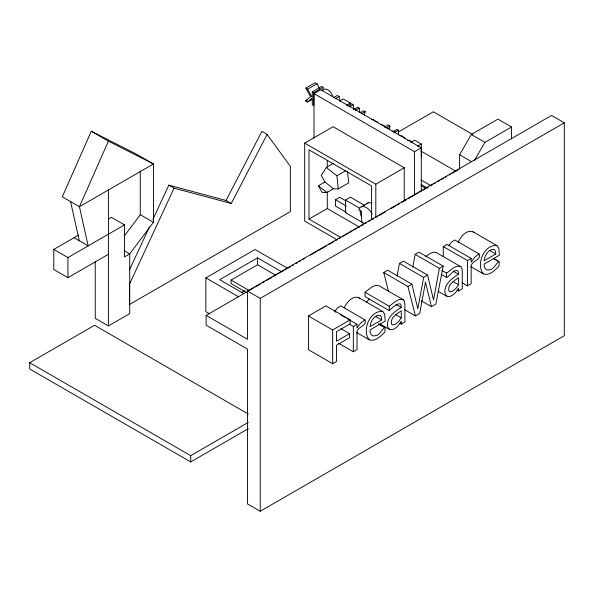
<?xml version="1.0" encoding="UTF-8"?>
<svg xmlns="http://www.w3.org/2000/svg" width="594" height="594" viewBox="0 0 594 594"><rect width="100%" height="100%" fill="white"/><g stroke="black" fill="none" stroke-linecap="round" stroke-linejoin="round"><path stroke-width="0.89" d="M412.815 267.048L415.154 254.358L418.963 252.16L443.176 266.134L435.833 304.135L431.452 306.66L421.302 300.802M443.176 266.134L439.367 268.332L433.516 300.052L427.606 275.126L403.4 261.145L399.45 263.424L397.111 276.002M427.606 275.126L423.663 277.405L417.812 308.85L411.917 284.184L387.711 270.203L383.724 272.505L388.483 291.238M364.337 115.117L365.221 111.635L363.691 110.751L360.58 112.541M108.294 219.052L111.368 217.278L124.54 224.888L124.54 256.912L129.73 253.913L153.445 222.319L153.445 163.966L136.308 154.076L91.283 131.252L62.303 196.807L79.433 206.697L88.164 245.886L74.042 237.734M108.412 141.142L79.433 206.697L153.445 163.966L108.412 141.142L91.283 131.252M344.297 307.655C346.696 302.502 352.249 295.537 358.613 297.549L382.826 311.523L384.63 314.026L385.254 321.116L370.062 329.885C369.498 333.152 371.978 337.496 375.698 335.58C380.264 336.182 386.456 320.374 384.845 332.031C380.873 336.07 375.415 341.936 369.208 339.775L356.712 332.566M458.115 242.441C460.454 237.021 466.104 229.633 472.742 231.653L496.955 245.634L498.76 248.136L499.391 255.22L484.192 263.996C483.627 267.255 486.107 271.607 489.827 269.683C494.394 270.292 500.586 254.484 498.975 266.134C495.002 270.181 489.545 276.047 483.338 273.886L470.842 266.669M129.292 270.307L149.443 226.886M152.933 219.372L168.83 185.135L226.039 200.475L231.266 203.497L267.122 134.43L261.887 131.408L226.039 200.475M231.266 203.497L174.057 188.157L129.485 284.184L129.485 304.492L290.347 211.62L290.347 166.32L267.122 134.43M459.608 169.179L459.608 154.789L471.317 134.496L497.928 119.134L511.56 127.005L511.56 138.981M474.584 160.313L484.949 142.367L511.56 127.005M333.546 163.261L326.329 167.434L321.206 175.379L324.911 182.009L333.449 188.758L338.298 188.885L348.723 182.863L347.505 171.503M401.24 317.872L398.589 321.547L395.426 324.242L392.322 324.925L391.528 324.005C390.035 317.642 396.911 313.877 401.24 310.84L401.24 317.872L395.775 314.716M458.605 284.749L455.954 288.424L452.799 291.119L449.695 291.803L448.901 290.882C447.401 284.519 454.276 280.754 458.605 277.725L458.605 284.749L453.14 281.593M124.28 236.018L140.266 214.716L140.266 171.183M366.35 302.175L369.26 299.027M334.704 311.241L337.815 307.655L340.748 305.888L364.954 319.869C367.278 326.262 358.264 326.099 357.024 331.652L357.024 349.636L353.333 351.767L338.491 343.198M448.834 245.352L451.952 241.765L454.878 239.998L479.083 253.972C481.407 260.372 472.393 260.202 471.153 265.763L471.153 283.739L467.463 285.87L461.998 282.714M371.614 119.765L373.277 119.32L375.794 121.488M392.166 131.638L392.857 131.096L394.423 131.467M319.505 88.499L316.988 83.784L315.169 82.737L305.858 88.112L310.506 96.599L305.583 100.935L307.529 102.057L311.627 98.381L312.281 99.621L312.281 104.804L313.781 105.673L313.781 92.686L323.091 87.311L323.091 90.095M401.24 324.109L401.24 321.406C398.997 325.378 392.04 333.561 387.986 327.643C385.276 318.481 394.327 311.471 401.24 307.44L401.143 305.331L400.378 303.898L398.017 303.965L392.916 307.18L389.241 310.58L365.035 296.606L365.035 292.278C369.03 289.545 374.094 283.464 379.373 285.922L403.578 299.896L404.321 300.972L404.908 304.663L404.908 321.985L401.24 324.109L399.68 323.203M389.241 310.58L389.241 306.252C393.235 303.527 398.307 297.446 403.578 299.896M458.605 290.986L458.605 288.283C456.37 292.255 449.406 300.438 445.359 294.52C442.641 285.358 451.7 278.348 458.605 274.324L458.219 271.317L457.12 270.537C452.338 268.933 444.72 284.318 446.614 273.129C450.608 270.404 455.672 264.323 460.951 266.773L462.132 269.431L462.281 271.547L462.281 288.862L458.605 290.986L457.046 290.08M425.326 256.719C428.578 254.856 432.759 250.482 436.739 252.799L460.951 266.773M305.858 88.112L307.677 89.159L316.988 83.784M307.677 89.159L312.281 97.795L312.281 91.825L321.599 86.449L323.091 87.311M313.996 138.075L313.996 93.622L320.738 89.731L421.302 147.795L421.302 191.06M321.384 90.771L324.487 88.981C328.631 88.892 331.742 92.761 332.662 96.495M305.583 100.935L307.135 100.044M307.529 102.057L312.956 98.923M108.412 254.291L67.924 277.673L53.794 269.513L53.794 249.421L78.712 235.031M333.353 97.713L337.236 95.478L339.077 96.54L340.191 101.002M335.194 98.782L339.077 96.54M53.794 249.421L67.924 257.573L124.54 224.888M339.419 101.218L343.302 98.975L350.326 103.037L350.326 104.893M346.451 105.279L350.326 103.037M347.787 106.044L351.663 103.809L353.133 104.655L354.098 109.883M349.25 106.89L353.133 104.655M353.772 109.504L357.655 107.262L359.17 108.138L359.979 112.459M355.294 110.38L359.17 108.138M336.657 239.531L304.692 221.072L304.692 143.109L333.108 126.708L404.232 167.768L404.232 200.787M361.338 113.87L365.221 111.635M384.348 127.071L388.231 124.829L389.842 125.765L389.842 127.465L387.518 128.809M385.966 128L389.842 125.765M393.102 131.623L396.985 129.388L398.403 130.205L398.403 134.727M393.748 132.893L398.403 130.205M398.114 132.128L433.345 111.783L472.572 134.437M333.449 188.758L326.938 192.523L322.089 192.397L318.391 185.766L324.911 182.009M338.298 188.885L336.887 175.779L345.708 170.686M410.766 142.412L414.642 140.169L421.376 144.052L421.376 157.039M248.344 428.653L190.704 461.932L29.7 368.978L29.7 362.704L94.543 325.267L248.344 414.063M417.493 146.295L421.376 144.052M95.24 261.382L95.24 318.325L108.412 325.928L129.73 313.625L129.73 253.913L124.309 250.779M313.996 93.622L414.56 151.685L421.302 147.795M364.79 205.457L350.467 197.193L345.515 200.059L345.515 212.697L346.22 212.288L335.454 206.066L335.454 199.77L339.701 197.319L345.857 200.869M209.868 313.996L205.858 311.679L205.858 277.888L255.041 249.495L287.08 267.991M371.577 219.201L371.577 185.944L308.984 149.807L308.984 219.097L327.287 208.539L359.377 227.064M304.692 143.109L375.816 184.177L404.232 167.768M345.515 206.393L346.22 205.984L335.454 199.77M281.623 271.74L257.573 257.855L219.706 279.715L243.763 293.599M246.696 292.627L231.096 283.62L231.096 280.056L257.573 264.768L275.512 275.126M361.412 206.786L368.154 202.888M241.795 292.426L244.951 290.607M206.133 315.369L247.49 339.248L247.49 291.015L551.559 115.459L564.3 122.817L564.3 335.707L260.231 511.263L247.49 503.912L247.49 349.094L206.133 325.215L206.133 315.369L253.467 288.045M255.071 287.117L260.684 283.873M262.288 282.944L264.694 281.556M266.305 280.628L271.918 277.391M273.522 276.462L275.928 275.074M277.532 274.146L279.135 273.218M280.747 272.297L283.152 270.901M284.756 269.98L286.36 269.052M287.964 268.124L290.369 266.736M291.973 265.808L293.577 264.879M295.99 263.491L297.594 262.57M299.198 261.642L300.802 260.714M303.207 259.326L304.811 258.397M310.424 255.153L316.045 251.915M317.649 250.987L326.477 245.894M328.883 244.505L333.694 241.721M335.298 240.793L337.704 239.404M339.308 238.484L340.919 237.555M342.523 236.627L344.928 235.239M346.532 234.311L348.136 233.383M349.74 232.462L352.145 231.066M353.749 230.145L356.162 228.749M357.766 227.829L359.37 226.901M360.974 225.972L363.38 224.584M364.983 223.656L366.587 222.728M368.993 221.339L370.604 220.419M372.208 219.49L373.812 218.562M376.217 217.174L377.821 216.246M379.425 215.318L385.038 212.08M390.659 208.836L395.47 206.059M397.074 205.13L399.48 203.742M401.893 202.354L406.704 199.569M408.308 198.641L413.921 195.404M415.533 194.476L417.938 193.087M419.542 192.159L421.146 191.231M422.75 190.31L425.156 188.914M426.759 187.994L428.363 187.065M430.776 185.677L432.38 184.749M433.984 183.821L435.588 182.893M437.993 181.504L439.597 180.583M441.201 179.655L443.607 178.267M445.21 177.339L446.822 176.411M449.227 175.022L450.831 174.094M452.435 173.166L458.048 169.929M247.49 291.015L260.231 298.366L564.3 122.817M308.449 315.963L325.943 305.865L350.148 319.847L350.148 323.834L336.546 331.69L336.546 341.208L349.584 333.687L349.584 337.674L336.546 345.203L336.546 361.456L332.655 363.699L308.449 349.725L308.449 315.963L332.655 329.945L350.148 319.847M443.25 256.519L443.25 246.569L446.948 244.438L471.153 258.42L471.153 262.184L474.68 257.232L479.083 253.972M383.724 272.505L407.937 286.486L411.917 284.184M349.428 324.19L353.333 326.44L357.024 324.309L357.024 328.074L360.551 323.129L364.954 319.869M443.25 246.569L467.463 260.551L471.153 258.42M381.667 319.921L370.062 326.626C370.329 321.696 374.643 313.899 380.405 315.57L381.311 317.159L381.667 319.921L375.415 316.32M495.797 254.032L484.192 260.729C484.459 255.799 488.78 248.01 494.542 249.68L495.441 251.262L495.797 254.032L489.545 250.423M404.484 309.608L415.414 315.919L419.698 313.454L425.504 282.076L431.452 306.66M29.7 362.704L190.704 455.657L248.344 422.379M407.811 140.414L409.281 140.236L412.199 141.921M380.888 124.406L383.873 125.46A4.752 2.747 60 0 1 385.239 126.923M400.029 135.447L402.635 136.241L404.93 138.395M496.955 245.634C484.221 243.971 475.586 264.62 483.338 273.886M382.826 311.523C370.092 309.86 361.456 330.509 369.208 339.775M471.317 134.496L484.949 142.367M459.608 154.789L471.629 161.731M376.425 121.347L377.843 122.164M388.328 128.215L389.746 129.039M420.708 150.891L455.754 171.131M312.281 91.825L313.781 92.686M421.153 180.071L430.717 185.588M421.153 184.407L427.524 188.083M421.153 185.714L425.935 188.476M493.51 258.331L498.975 261.486M493.295 258.457L498.76 261.612M345.515 200.059L359.83 208.323M453.14 271.168L458.605 274.324M345.515 212.697L363.224 222.921M415.154 254.358L439.367 268.332M441.929 270.426L446.614 273.129M441.149 274.302L446.614 277.457M399.45 263.424L423.663 277.405M438.179 291.32L446.77 296.28M308.984 219.097L340.28 237.169M395.775 304.284L401.24 307.44M365.035 292.278L389.241 306.252M168.83 185.135L174.057 188.157M380.026 323.99L389.397 329.403M379.38 324.227L384.845 327.383M378.378 323.901L384.63 327.509M334.377 311.234L335.937 312.14M340.622 314.842L345.307 317.545M346.874 318.451L357.024 324.309M340.993 328.727L349.584 333.687M140.266 214.716L153.445 222.319M231.096 280.056L249.035 290.414M205.858 277.888L238.706 296.852M326.329 167.434L336.887 175.779M318.391 185.766L326.938 192.523M472.742 231.653L473.782 232.662M358.613 297.549L359.652 298.559M407.937 286.486L415.414 315.919M70.567 201.581L79.306 240.77M467.463 260.551L467.463 285.87M414.56 151.685L414.56 195.211M375.816 184.177L375.816 217.196M353.333 326.44L353.333 351.767M332.655 329.945L332.655 363.699M327.287 160.491L327.287 166.959M327.287 191.907L327.287 208.539M260.231 298.366L260.231 511.263M257.573 257.855L257.573 264.768M190.704 455.657L190.704 461.932M108.412 189.969L108.412 325.928M67.924 257.573L67.924 277.673M366.721 203.801A11.234 6.482 60 0 1 371.911 203.141M363.528 223.7A11.234 6.482 60 0 1 361.709 221.503L361.442 211.308L358.843 209.808L358.984 209.214A11.234 6.482 60 0 1 372.238 213.974M361.39 216.632A11.234 6.482 60 0 1 360.276 210.231"/></g></svg>
